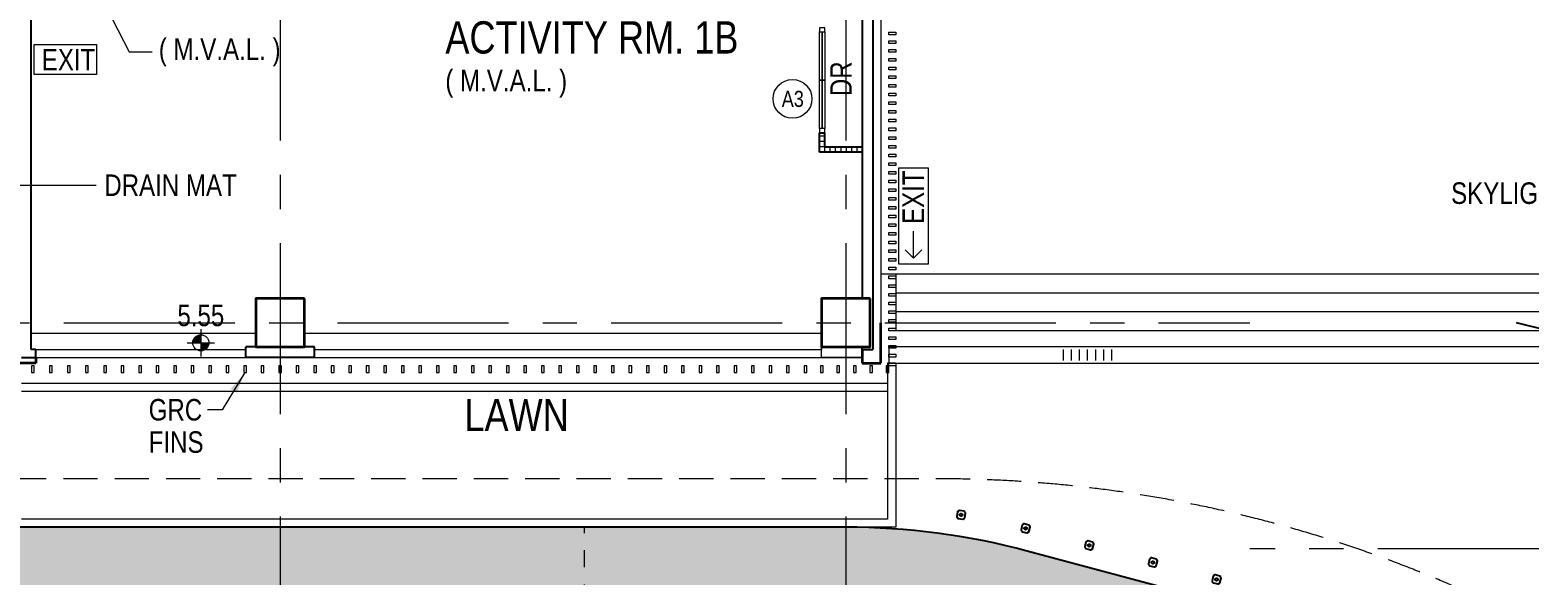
# Model space of a CAD drawing. Header units: millimetres. Extents: x 833576263 to 1668046980, y 817519639 to 1636103653.
# Drawn here: x 834050248 to 834078088, y 818032238 to 818042365 of the extents above; entities that cross this region are included whole.
import ezdxf
from ezdxf.enums import TextEntityAlignment as Align

# ---------------------------------------------------------------- set-up
doc = ezdxf.new("R2010")
doc.units = ezdxf.units.MM
doc.header["$LTSCALE"] = 100
doc.header["$MEASUREMENT"] = 0
for name, pattern in [('R_P_Grid$0$CENTER', [50.8, 31.75, -6.35, 6.35, -6.35]), ('R_P_LG$0$Dash', [6.35, 3.175, -3.175]), ('R_P_LG$0$HIDDEN', [9.525, 6.35, -3.175])]:
    doc.linetypes.add(name, pattern=pattern)
doc.layers.get('Defpoints').update_dxf_attribs({"color": 170})
for name, color, linetype, lineweight in [('R_P_Grid$0$RDA0251', 1, 'R_P_Grid$0$CENTER', 18), ('R_P_Grid$0$RDA0251-LG', 6, 'R_P_Grid$0$CENTER', 18), ('R_P_LG$0$3-WALL-FNSH', 1, 'Continuous', 35), ('R_P_LG$0$4-LINE', 7, 'Continuous', 9), ('R_P_LG$0$RDA0322', 1, 'Continuous', 18), ('R_P_LG$0$RDA04011', 4, 'Continuous', 25), ('R_P_LG$0$RDA04031', 3, 'Continuous', 25), ('R_P_LG$0$RDA0506', 7, 'Continuous', 18), ('R_P_LG$0$RDA0621', 7, 'Continuous', 13), ('R_P_LG$0$RDA0624', 7, 'Continuous', 13), ('R_P_LG$0$RDA2141', 6, 'Continuous', 13), ('R_P_LG$0$RDA2142', 1, 'Continuous', 18), ('R_P_LG$0$RDA2202', 3, 'Continuous', 25), ('R_P_LG$0$RDA2203', 11, 'Continuous', 25), ('R_P_LG$0$RDA2301', 7, 'Continuous', 18), ('R_P_LG$0$RDA2302', 7, 'R_P_LG$0$HIDDEN', 18), ('R_P_LG$0$RDA2401', 1, 'Continuous', 18), ('R_P_LG$0$RDA2804S', 2, 'Continuous', 35), ('R_P_LG$0$RDA3151', 1, 'Continuous', 18), ('R_P_LG$0$RDA4701', 7, 'Continuous', 18), ('R_P_LG$0$RDA5803', 1, 'Continuous', 20), ('R_P_LG$0$RDA7101', 1, 'Continuous', 18), ('R_P_LG$0$RDA7201', 4, 'Continuous', 25)]:
    doc.layers.add(name, color=color, linetype=linetype, lineweight=lineweight)
doc.layers.add('R_P_LG$0$S-LIT', color=7, linetype='Continuous')
doc.layers.add('X-REF', color=7, linetype='Continuous')
doc.styles.add('R_P_LG$0$Arial', font='arial.ttf', dxfattribs={"width": 0.8})
doc.styles.add('R_P_LG$0$Arial_3', font='arial.ttf', dxfattribs={"width": 0.8, "height": 800})
doc.styles.add('R_P_LG$0$romans', font='arial.ttf', dxfattribs={"width": 0.8})
doc.dimstyles.new('R_P_LG$0$M_200LA', dxfattribs={"dimscale": 200, "dimtxt": 2.5, "dimasz": 2, "dimexe": 0.8, "dimexo": 0, "dimgap": 0.75, "dimtad": 1, "dimdec": 0, "dimrnd": 1, "dimzin": 12, "dimdsep": 46, "dimtxsty": 'R_P_LG$0$romans', "dimcen": 2, "dimdle": 1, "dimclrd": 7, "dimclre": 7, "dimclrt": 4, "dimaunit": 1, "dimadec": 3, "dimazin": 0, "dimtfac": 1, "dimtdec": 0, "dimtix": 1, "dimtmove": 2, "dimatfit": 3, "dimfxl": 1, "dimtolj": 1, "dimlwd": 18, "dimlwe": 18, "dimarcsym": 0})

# ---------------------------------------------------------------- blocks, each defined once
blk = doc.blocks.new('R_P_Grid')
at = {"layer": 'R_P_Grid$0$RDA0251'}
blk.add_line((833964515, 818036926.7), (834072885.2, 818036926.7), dxfattribs=at)
at = {"layer": 'R_P_Grid$0$RDA0251-LG'}
for p, q in [((834054890, 818124763.4), (834054890, 818027660)), ((834065390, 818124763.4), (834065390, 818022877.2)), ((834144477.3, 818032726.7), (834072885.2, 818032726.7))]:
    blk.add_line(p, q, dxfattribs=at)
blk = doc.blocks.new('R_P_LG$0$LMark-FFL-1')
h = blk.add_hatch(color=256)
h.paths.add_polyline_path([(0, 0.75, 0.414214), (-0.75, 0), (0, 0)])
h.paths.add_polyline_path([(0.75, 0), (0, 0), (0, -0.75, 0.414214)])
for p, q in [((-1.28, 0), (1.28, 0)), ((0, 1.28), (0, -1.28))]:
    blk.add_line(p, q)
blk.add_circle((0, 0), 0.75)
at = {"color": 7, "style": 'R_P_LG$0$romans', "width": 0.8}
blk.add_attdef('FFL', (1.03, 1.03), '', height=2, dxfattribs=at)
blk = doc.blocks.new('R_P_LG$0$P46A_Symb_EXIT')
at = {"layer": 'R_P_LG$0$RDA7101'}
for p, q in [((-2.61, -0.99), (-2.61, 1.81)), ((-2.61, 1.81), (3.2, 1.81)), ((3.2, 1.81), (3.2, -0.99)), ((3.2, -0.99), (-2.61, -0.99))]:
    blk.add_line(p, q, dxfattribs=at)
at = {"layer": 'R_P_LG$0$RDA7101', "insert": (-1.89, 1.39), "char_height": 2, "width": 6.157, "attachment_point": 1, "style": 'R_P_LG$0$Arial_3'}
blk.add_mtext('EXIT', dxfattribs=at)
blk = doc.blocks.new('R_P_LG$0$AP_900_900')
at = {"layer": 'R_P_LG$0$RDA3151'}
for points in [[(-975, -84), (-900, -84), (-900, 16), (-975, 16)], [(-900, -34), (-900, 16), (0, 16), (0, -34)], [(0, -34), (0, 16), (900, 16), (900, -34)], [(900, -84), (975, -84), (975, 16), (900, 16)], [(-900, -84), (-900, -34), (0, -34), (0, -84)], [(0, -84), (0, -34), (900, -34), (900, -84)]]:
    blk.add_lwpolyline(points, close=True, dxfattribs=at)
blk = doc.blocks.new('R_P_LG$0$robust bollard')
at = {"ltscale": 0.25}
blk.add_lwpolyline([(-75, 45), (-75, -45, 0.414214), (-60, -60, 0.414214), (-45, -75), (45, -75, 0.414214), (60, -60, 0.414214), (75, -45), (75, 45, 0.414214), (60, 60, 0.414214), (45, 75), (-45, 75, 0.414214), (-60, 60, 0.414214)], format="xyb", close=True, dxfattribs=at)
at = {"layer": 'Defpoints', "linetype": 'R_P_LG$0$HIDDEN', "ltscale": 0.25}
blk.add_circle((0, 0), 25, dxfattribs=at)
blk = doc.blocks.new('R_P_LG$0$A$C230B3BA6')
at = {"layer": 'R_P_LG$0$S-LIT'}
for p, rotation in [((834067529, 818033355), 170.8126675029804), ((834068726, 818033105), 165.5836019717198), ((834069908, 818032789), 165.0000000025883), ((834071089, 818032472), 165.0000000025883), ((834072270, 818032156), 165.0000000025883)]:
    blk.add_blockref('R_P_LG$0$robust bollard', p, dxfattribs=dict(at, rotation=rotation))
blk = doc.blocks.new('R_P_LG')
at = {"layer": 'R_P_LG$0$RDA0621'}
h = blk.add_hatch(dxfattribs=at)
h.set_pattern_fill('_USER', color=256, scale=100, double=1, pattern_type=0)
h.set_pattern_definition([(0, (834065000, 818040196.7), (0, 100), []), (90, (834065000, 818040196.7), (-100, 6e-15), [])])
h.paths.add_polyline_path([(834065690, 818040196.7), (834065000, 818040196.7), (834065000, 818040456.7), (834064900, 818040456.7), (834064900, 818040096.7), (834065690, 818040096.7)])
at = {"layer": 'R_P_LG$0$RDA0624', "lineweight": 18}
h = blk.add_hatch(dxfattribs=at)
h.set_pattern_fill('DOTS', color=4, scale=90, angle=45, style=0)
h.set_pattern_definition([(45, (0, 0), (-50.513940681, 151.541822043), [0, -142.875])])
edge = h.paths.add_edge_path()
edge.add_arc((834065390, 818020126.7), 13000, 75, 90)
edge.add_line((834065390, 818033126.7), (833989233.5977, 818033126.7))
edge.add_arc((833989233.5977, 818040126.7), 7000, 227.47847394, 269.99999999, ccw=False)
edge.add_line((833984502.5276, 818034967.5358), (833978583.9299, 818040395.0234))
edge.add_arc((833983315, 818045554.1877), 7000, 180, 227.47847394, ccw=False)
edge.add_line((833976315, 818045554.1877), (833976315, 818098726.7))
edge.add_arc((833983314.9761, 818098726.7099), 6999.9761, 115.841715, 180.00008101, ccw=False)
edge.add_line((833980263.7812, 818105026.7), (834002230.1033, 818105026.7))
edge.add_line((834002230.1033, 818105026.7), (834002230.4132, 818116699.7))
edge.add_line((834002230.4132, 818116699.7), (833958315, 818116699.7))
edge.add_line((833958315, 818116699.7), (833958315, 818110699.7))
edge.add_line((833958315, 818110699.7), (833963315, 818110699.7))
edge.add_arc((833963315, 818103699.7), 7000, 0, 90, ccw=False)
edge.add_line((833970315, 818103699.7), (833970315, 818045554.1877))
edge.add_arc((833983315, 818045554.1877), 13000, 180, 227.47847393)
edge.add_line((833974528.727, 818035972.8826), (833980447.3247, 818030545.395))
edge.add_arc((833989233.5977, 818040126.7), 13000, 227.47847393, 270)
edge.add_line((833989233.5977, 818027126.7), (834065245.1822, 818027126.7))
edge.add_arc((834065245.1822, 818019026.7), 8100, 75, 90, ccw=False)
edge.add_line((834067341.6165, 818026850.6992), (834090782.7579, 818020569.6643))
edge.add_arc((834094147.4055, 818033126.7), 13000, 255, 270)
edge.add_line((834094147.4055, 818020126.7), (834118759.2741, 818020126.7))
edge.add_arc((834118759.2741, 818033126.7), 13000, 270, 282.26165437)
edge.add_line((834121520.1679, 818020423.257), (834124956.9903, 818021170.1963))
edge.add_arc((834126677.2395, 818013254.9741), 8100, 20.44433993, 102.26165437, ccw=False)
edge.add_arc((834190761.1764, 818035930.696), 59878.7776, 183.670517332, 199.356395537, ccw=False)
edge.add_line((834131005.2286, 818032097.3284), (834127870.7181, 818029996.4247))
edge.add_line((834127870.7181, 818029996.4247), (834126362.9837, 818029715.8154))
edge.add_arc((834117071.8823, 818047426.7), 20000, 270, 297.68143099, ccw=False)
edge.add_line((834117071.8823, 818027426.7), (834089164.0869, 818027426.7))
edge.add_arc((834089164.0869, 818033426.7), 6000, 255.00000001, 270, ccw=False)
edge.add_line((834087611.1726, 818027631.1451), (834068754.6476, 818032683.7357))
at = {"layer": 'R_P_LG$0$RDA4701'}
h = blk.add_hatch(dxfattribs=at)
h.set_pattern_fill('_USER', color=256, scale=150, angle=77.52488052, pattern_type=0)
h.set_pattern_definition([(90, (834112627.93, 818040625.67), (-150, 2e-08), [])])
h.paths.add_polyline_path([(834070368.9182, 818036226.7), (834070368.9182, 818036426.7), (834069343.9182, 818036426.7), (834069343.9182, 818036226.7)])
at = {"layer": 'Defpoints', "color": 5}
blk.add_lwpolyline([(833989233.5977, 818027126.7), (834065245.1822, 818027126.7, -0.0655434628), (834067341.6165, 818026850.6992), (834090782.7579, 818020569.6643, 0.0655434628), (834094147.4055, 818020126.7), (834118759.2741, 818020126.7, 0.0535526666), (834121520.1679, 818020423.257), (834124956.9903, 818021170.1963, -0.3729764052), (834134267.0363, 818016084.2821, -0.0685149249), (834131005.2286, 818032097.3284), (834127870.7181, 818029996.4247), (834126362.9837, 818029715.8154, -0.1213738252), (834117071.8823, 818027426.7), (834089164.0869, 818027426.7, -0.0655434628), (834087611.1726, 818027631.1451), (834068754.6476, 818032683.7357, 0.0655434628), (834065390, 818033126.7), (833989233.5977, 818033126.7, -0.1876937965)], format="xyb", dxfattribs=at)
at = {"layer": 'R_P_LG$0$3-WALL-FNSH'}
for p, q in [((834066040, 818036176.9653), (834066040, 818036926.7)), ((834065690, 818036426.7), (834065690, 818036176.9653)), ((834050355, 818036176.7), (834049940, 818036176.7)), ((834050355, 818036276.7), (834050355, 818036176.7)), ((834065690, 818036176.9653), (834066040, 818036176.9653))]:
    blk.add_line(p, q, dxfattribs=at)
at = {"layer": 'R_P_LG$0$4-LINE'}
blk.add_lwpolyline([(834051615, 818036001.7), (834051665, 818036001.7), (834051665, 818036126.7), (834051615, 818036126.7)], close=True, dxfattribs=at)
at = {"layer": 'R_P_LG$0$RDA0506'}
blk.add_circle((834064400, 818041084.7), 360, dxfattribs=at)
at = {"layer": 'R_P_LG$0$RDA2141'}
for p, q in [((834050355, 818036426.7), (834054254, 818036426.7)), ((834055526, 818036426.7), (834064940, 818036426.7)), ((834064940, 818036476.7), (834064940, 818036426.7)), ((834050355, 818036276.7), (834054254, 818036276.7)), ((834055526, 818036276.7), (834065690, 818036276.7)), ((834066315, 818036176.7), (834066165, 818036176.7))]:
    blk.add_line(p, q, dxfattribs=at)
for points in [[(834066315, 818042323.0855), (834066315, 818042273.0855), (834066190, 818042273.0855), (834066190, 818042323.0855)], [(834066315, 818042161.3385), (834066315, 818042111.3385), (834066190, 818042111.3385), (834066190, 818042161.3385)], [(834066315, 818041999.5916), (834066315, 818041949.5916), (834066190, 818041949.5916), (834066190, 818041999.5916)], [(834066315, 818041837.8446), (834066315, 818041787.8446), (834066190, 818041787.8446), (834066190, 818041837.8446)], [(834066315, 818041676.0976), (834066315, 818041626.0976), (834066190, 818041626.0976), (834066190, 818041676.0976)], [(834066315, 818041514.3506), (834066315, 818041464.3506), (834066190, 818041464.3506), (834066190, 818041514.3506)], [(834066315, 818041352.6036), (834066315, 818041302.6036), (834066190, 818041302.6036), (834066190, 818041352.6036)], [(834066315, 818041190.8566), (834066315, 818041140.8566), (834066190, 818041140.8566), (834066190, 818041190.8566)], [(834066315, 818041029.1096), (834066315, 818040979.1096), (834066190, 818040979.1096), (834066190, 818041029.1096)], [(834066315, 818040867.3626), (834066315, 818040817.3626), (834066190, 818040817.3626), (834066190, 818040867.3626)], [(834066315, 818040705.6157), (834066315, 818040655.6157), (834066190, 818040655.6157), (834066190, 818040705.6157)], [(834066315, 818040543.8687), (834066315, 818040493.8687), (834066190, 818040493.8687), (834066190, 818040543.8687)], [(834066315, 818040382.1217), (834066315, 818040332.1217), (834066190, 818040332.1217), (834066190, 818040382.1217)], [(834066315, 818040220.3747), (834066315, 818040170.3747), (834066190, 818040170.3747), (834066190, 818040220.3747)], [(834066315, 818040058.6277), (834066315, 818040008.6277), (834066190, 818040008.6277), (834066190, 818040058.6277)], [(834066315, 818039896.8807), (834066315, 818039846.8807), (834066190, 818039846.8807), (834066190, 818039896.8807)], [(834066315, 818039735.1337), (834066315, 818039685.1337), (834066190, 818039685.1337), (834066190, 818039735.1337)], [(834066315, 818039573.3867), (834066315, 818039523.3867), (834066190, 818039523.3867), (834066190, 818039573.3867)], [(834066315, 818039411.6398), (834066315, 818039361.6398), (834066190, 818039361.6398), (834066190, 818039411.6398)], [(834066315, 818039249.8928), (834066315, 818039199.8928), (834066190, 818039199.8928), (834066190, 818039249.8928)], [(834066315, 818039088.1458), (834066315, 818039038.1458), (834066190, 818039038.1458), (834066190, 818039088.1458)], [(834066315, 818038926.3988), (834066315, 818038876.3988), (834066190, 818038876.3988), (834066190, 818038926.3988)], [(834066315, 818038764.6518), (834066315, 818038714.6518), (834066190, 818038714.6518), (834066190, 818038764.6518)], [(834066315, 818038602.9048), (834066315, 818038552.9048), (834066190, 818038552.9048), (834066190, 818038602.9048)], [(834066315, 818038441.1578), (834066315, 818038391.1578), (834066190, 818038391.1578), (834066190, 818038441.1578)], [(834066315, 818038279.4108), (834066315, 818038229.4108), (834066190, 818038229.4108), (834066190, 818038279.4108)], [(834066315, 818038117.6638), (834066315, 818038067.6638), (834066190, 818038067.6638), (834066190, 818038117.6638)], [(834066315, 818037955.9169), (834066315, 818037905.9169), (834066190, 818037905.9169), (834066190, 818037955.9169)], [(834066315, 818037794.1699), (834066315, 818037744.1699), (834066190, 818037744.1699), (834066190, 818037794.1699)], [(834066315, 818037632.4229), (834066315, 818037582.4229), (834066190, 818037582.4229), (834066190, 818037632.4229)], [(834066315, 818037470.6759), (834066315, 818037420.6759), (834066190, 818037420.6759), (834066190, 818037470.6759)], [(834066315, 818037308.9289), (834066315, 818037258.9289), (834066190, 818037258.9289), (834066190, 818037308.9289)], [(834066315, 818037147.1819), (834066315, 818037097.1819), (834066190, 818037097.1819), (834066190, 818037147.1819)], [(834066315, 818036985.4349), (834066315, 818036935.4349), (834066190, 818036935.4349), (834066190, 818036985.4349)], [(834066315, 818036823.6879), (834066315, 818036773.6879), (834066190, 818036773.6879), (834066190, 818036823.6879)], [(834064940, 818036476.7), (834065690, 818036476.7), (834065690, 818036276.7), (834064940, 818036276.7)], [(834066315, 818036661.941), (834066315, 818036611.941), (834066190, 818036611.941), (834066190, 818036661.941)], [(834066315, 818036500.194), (834066315, 818036450.194), (834066190, 818036450.194), (834066190, 818036500.194)], [(834066315, 818036338.447), (834066315, 818036288.447), (834066190, 818036288.447), (834066190, 818036338.447)], [(834066315, 818036176.7), (834066315, 818036126.7), (834066190, 818036126.7), (834066190, 818036176.7)], [(834050275, 818036001.7), (834050325, 818036001.7), (834050325, 818036126.7), (834050275, 818036126.7)], [(834050610, 818036001.7), (834050660, 818036001.7), (834050660, 818036126.7), (834050610, 818036126.7)], [(834050945, 818036001.7), (834050995, 818036001.7), (834050995, 818036126.7), (834050945, 818036126.7)], [(834051280, 818036001.7), (834051330, 818036001.7), (834051330, 818036126.7), (834051280, 818036126.7)], [(834051615, 818036001.7), (834051665, 818036001.7), (834051665, 818036126.7), (834051615, 818036126.7)], [(834051940, 818036001.7), (834051990, 818036001.7), (834051990, 818036126.7), (834051940, 818036126.7)], [(834052265, 818036001.7), (834052315, 818036001.7), (834052315, 818036126.7), (834052265, 818036126.7)], [(834052590, 818036001.7), (834052640, 818036001.7), (834052640, 818036126.7), (834052590, 818036126.7)], [(834052915, 818036001.7), (834052965, 818036001.7), (834052965, 818036126.7), (834052915, 818036126.7)], [(834053240, 818036001.7), (834053290, 818036001.7), (834053290, 818036126.7), (834053240, 818036126.7)], [(834053565, 818036001.7), (834053615, 818036001.7), (834053615, 818036126.7), (834053565, 818036126.7)], [(834053890, 818036001.7), (834053940, 818036001.7), (834053940, 818036126.7), (834053890, 818036126.7)], [(834054215, 818036001.7), (834054265, 818036001.7), (834054265, 818036126.7), (834054215, 818036126.7)], [(834054540, 818036001.7), (834054590, 818036001.7), (834054590, 818036126.7), (834054540, 818036126.7)], [(834054865, 818036001.7), (834054915, 818036001.7), (834054915, 818036126.7), (834054865, 818036126.7)], [(834055190, 818036001.7), (834055240, 818036001.7), (834055240, 818036126.7), (834055190, 818036126.7)], [(834055515, 818036001.7), (834055565, 818036001.7), (834055565, 818036126.7), (834055515, 818036126.7)], [(834055840, 818036001.7), (834055890, 818036001.7), (834055890, 818036126.7), (834055840, 818036126.7)], [(834056165, 818036001.7), (834056215, 818036001.7), (834056215, 818036126.7), (834056165, 818036126.7)], [(834056490, 818036001.7), (834056540, 818036001.7), (834056540, 818036126.7), (834056490, 818036126.7)], [(834056815, 818036001.7), (834056865, 818036001.7), (834056865, 818036126.7), (834056815, 818036126.7)], [(834057140, 818036001.7), (834057190, 818036001.7), (834057190, 818036126.7), (834057140, 818036126.7)], [(834057465, 818036001.7), (834057515, 818036001.7), (834057515, 818036126.7), (834057465, 818036126.7)], [(834057790, 818036001.7), (834057840, 818036001.7), (834057840, 818036126.7), (834057790, 818036126.7)], [(834058115, 818036001.7), (834058165, 818036001.7), (834058165, 818036126.7), (834058115, 818036126.7)], [(834058440, 818036001.7), (834058490, 818036001.7), (834058490, 818036126.7), (834058440, 818036126.7)], [(834058765, 818036001.7), (834058815, 818036001.7), (834058815, 818036126.7), (834058765, 818036126.7)], [(834059090, 818036001.7), (834059140, 818036001.7), (834059140, 818036126.7), (834059090, 818036126.7)], [(834059415, 818036001.7), (834059465, 818036001.7), (834059465, 818036126.7), (834059415, 818036126.7)], [(834059740, 818036001.7), (834059790, 818036001.7), (834059790, 818036126.7), (834059740, 818036126.7)], [(834060065, 818036001.7), (834060115, 818036001.7), (834060115, 818036126.7), (834060065, 818036126.7)], [(834060390, 818036001.7), (834060440, 818036001.7), (834060440, 818036126.7), (834060390, 818036126.7)], [(834060715, 818036001.7), (834060765, 818036001.7), (834060765, 818036126.7), (834060715, 818036126.7)], [(834061040, 818036001.7), (834061090, 818036001.7), (834061090, 818036126.7), (834061040, 818036126.7)], [(834061365, 818036001.7), (834061415, 818036001.7), (834061415, 818036126.7), (834061365, 818036126.7)], [(834061690, 818036001.7), (834061740, 818036001.7), (834061740, 818036126.7), (834061690, 818036126.7)], [(834062015, 818036001.7), (834062065, 818036001.7), (834062065, 818036126.7), (834062015, 818036126.7)], [(834062340, 818036001.7), (834062390, 818036001.7), (834062390, 818036126.7), (834062340, 818036126.7)], [(834062665, 818036001.7), (834062715, 818036001.7), (834062715, 818036126.7), (834062665, 818036126.7)], [(834062990, 818036001.7), (834063040, 818036001.7), (834063040, 818036126.7), (834062990, 818036126.7)], [(834063315, 818036001.7), (834063365, 818036001.7), (834063365, 818036126.7), (834063315, 818036126.7)], [(834063640, 818036001.7), (834063690, 818036001.7), (834063690, 818036126.7), (834063640, 818036126.7)], [(834063965, 818036001.7), (834064015, 818036001.7), (834064015, 818036126.7), (834063965, 818036126.7)], [(834064290, 818036001.7), (834064340, 818036001.7), (834064340, 818036126.7), (834064290, 818036126.7)], [(834064615, 818036001.9653), (834064665, 818036001.9653), (834064665, 818036126.9653), (834064615, 818036126.9653)], [(834064615, 818036001.7), (834064665, 818036001.7), (834064665, 818036126.7), (834064615, 818036126.7)], [(834064920, 818036001.9653), (834064970, 818036001.9653), (834064970, 818036126.9653), (834064920, 818036126.9653)], [(834065225, 818036001.9653), (834065275, 818036001.9653), (834065275, 818036126.9653), (834065225, 818036126.9653)], [(834065530, 818036001.9653), (834065580, 818036001.9653), (834065580, 818036126.9653), (834065530, 818036126.9653)], [(834065835, 818036001.9653), (834065885, 818036001.9653), (834065885, 818036126.9653), (834065835, 818036126.9653)], [(834066140, 818036001.9653), (834066190, 818036001.9653), (834066190, 818036126.9653), (834066140, 818036126.9653)]]:
    blk.add_lwpolyline(points, close=True, dxfattribs=at)
at = {"layer": 'R_P_LG$0$RDA2142'}
for p in [(834066040, 818049506.7), (834065890, 818036176.9653)]:
    blk.add_line(p, (834066040, 818036176.9653), dxfattribs=at)
at = {"layer": 'R_P_LG$0$RDA2202'}
for p, q in [((834065890, 818049506.7), (834065890, 818036426.7)), ((834050270, 818036426.7), (834050270, 818046776.7)), ((834065690, 818046026.7), (834065690, 818037376.7)), ((834050355, 818036426.7), (834050270, 818036426.7)), ((834050355, 818036276.7), (834050355, 818036426.7)), ((834054254, 818036276.7), (834054254, 818036476.7)), ((834055526, 818036476.7), (834054254, 818036476.7)), ((834055526, 818036276.7), (834055526, 818036476.7)), ((834065690, 818036426.7), (834065690, 818036476.7)), ((834065690, 818036426.7), (834065890, 818036426.7)), ((834050090, 818036276.7), (834050355, 818036276.7)), ((834055526, 818036276.7), (834054254, 818036276.7)), ((834065690, 818036276.7), (834065690, 818036176.9653)), ((834065690, 818036176.9653), (834065890, 818036176.9653))]:
    blk.add_line(p, q, dxfattribs=at)
at = {"layer": 'R_P_LG$0$RDA2203'}
for p, q in [((834064900, 818040096.7), (834064900, 818040456.7)), ((834064900, 818040456.7), (834065000, 818040456.7)), ((834065000, 818040196.7), (834065000, 818040456.7)), ((834065690, 818040096.7), (834064900, 818040096.7)), ((834065000, 818040196.7), (834065690, 818040196.7))]:
    blk.add_line(p, q, dxfattribs=at)
at = {"layer": 'R_P_LG$0$RDA2301'}
for p, q in [((834054440, 818036726.7), (834050270, 818036726.7)), ((834064940, 818036726.7), (834055340, 818036726.7)), ((834066165, 818036176.7), (834066165, 818033276.7)), ((834066315, 818036176.7), (834066315, 818033126.7)), ((834050090, 818035801.7), (834066165, 818035801.7)), ((834050090, 818035651.7), (834066165, 818035651.7)), ((834066315, 818033126.7), (834049940, 818033126.7)), ((834066165, 818033276.7), (834050090, 818033276.7))]:
    blk.add_line(p, q, dxfattribs=at)
at = {"layer": 'R_P_LG$0$RDA2302', "flags": 128}
blk.add_lwpolyline([(834078399.6255, 818017741.4981, 0.5738868366), (834076782.2189, 818031982.5851, 0.104304094), (834067090, 818034026.7), (834021325, 818034026.7)], format="xyb", dxfattribs=at)
at = {"layer": 'R_P_LG$0$RDA2401'}
for p, q in [((834090988.5951, 818037826.7), (834066040, 818037826.7)), ((834066315, 818037826.7), (834066315, 818036776.7)), ((834091171.299, 818037476.7), (834066315, 818037476.7)), ((834091352.1082, 818037126.7), (834066315, 818037126.7)), ((834091522.7215, 818036776.7), (834066315, 818036776.7))]:
    blk.add_line(p, q, dxfattribs=at)
at = {"layer": 'R_P_LG$0$RDA2401', "color": 3, "lineweight": 25}
blk.add_lwpolyline([(834079038.3462, 818036922.2881), (834078438.3462, 818036776.7), (834077838.3462, 818036922.2881)], dxfattribs=at)
at = {"layer": 'R_P_LG$0$RDA2804S'}
for points in [[(834055340, 818037376.7), (834054440, 818037376.7), (834054440, 818036476.7), (834055340, 818036476.7)], [(834065840, 818037376.7), (834064940, 818037376.7), (834064940, 818036476.7), (834065840, 818036476.7)]]:
    blk.add_lwpolyline(points, close=True, dxfattribs=at)
at = {"layer": 'R_P_LG$0$RDA4701'}
blk.add_lwpolyline([(834066190, 818036176.7), (834097540, 818036176.7), (834097540, 818036476.7), (834066190, 818036476.7)], close=True, dxfattribs=at)
at = {"layer": 'R_P_LG$0$RDA5803'}
for p, q in [((834065390, 818033126.7), (833989233.5977, 818033126.7)), ((834087611.1726, 818027631.1451), (834068754.6476, 818032683.7357))]:
    blk.add_line(p, q, dxfattribs=at)
at = {"layer": 'R_P_LG$0$RDA5803', "linetype": 'R_P_LG$0$Dash'}
blk.add_lwpolyline([(833978315, 818024126.7), (834060540, 818024126.7), (834060540, 818033126.7), (833978315, 818033126.7)], close=True, dxfattribs=at)
at = {"layer": 'R_P_LG$0$RDA5803'}
blk.add_arc((834065390, 818020126.7), 13000, 75, 90, dxfattribs=at)
at = {"layer": 'R_P_LG$0$RDA7101'}
for p, q in [((834066645, 818038127.5215), (834066645, 818038627.5215)), ((834066492.6848, 818038279.8366), (834066645, 818038127.5215)), ((834066797.3151, 818038279.8366), (834066645, 818038127.5215))]:
    blk.add_line(p, q, dxfattribs=at)
blk.add_lwpolyline([(834066925, 818038020.9169), (834066925, 818039796.267), (834066365, 818039796.267), (834066365, 818038020.9169)], close=True, dxfattribs=at)
at = {"layer": 'R_P_LG$0$RDA0322'}
ref = blk.add_blockref('R_P_LG$0$LMark-FFL-1', (834053418.0874, 818036552.6904), dxfattribs=dict(at, xscale=200, yscale=200, zscale=200))
ref.add_attrib('FFL', '5.55', dxfattribs={"layer": '0', "color": 7, "height": 400, "rotation": 0.00000095, "style": 'R_P_LG$0$romans', "width": 0.8}).set_placement((834053418.0874, 818037058.6904), align=Align.MIDDLE)
at = {"layer": 'R_P_LG$0$RDA3151', "rotation": 90}
blk.add_blockref('R_P_LG$0$AP_900_900', (834064916.35, 818041431.7), dxfattribs=at)
at = {"layer": 'R_P_LG$0$RDA7101', "xscale": 200, "yscale": 200, "zscale": 200}
blk.add_blockref('R_P_LG$0$P46A_Symb_EXIT', (834050844.1913, 818041735.5009), dxfattribs=at)
at = {"layer": 'R_P_LG$0$RDA7201'}
blk.add_blockref('R_P_LG$0$A$C230B3BA6', (0, 0), dxfattribs=at)
at = {"layer": 'R_P_LG$0$RDA04011', "style": 'R_P_LG$0$Arial', "width": 0.8}
for s, p in [('DRAIN MAT', (834051626.4176, 818039280.6278)), ('SKYLIGHT ABOVE', (834076623.8651, 818039133.1697))]:
    blk.add_text(s, height=400, dxfattribs=at).set_placement(p)
at = {"layer": 'R_P_LG$0$RDA04031', "style": 'R_P_LG$0$Arial', "width": 0.8}
for s, p in [('ACTIVITY RM. 1B', (834057956.8206, 818041926.4953)), ('LAWN', (834058310.7893, 818034911.597))]:
    blk.add_text(s, height=600, dxfattribs=at).set_placement(p)
at = {"layer": 'R_P_LG$0$RDA04031', "color": 4, "lineweight": 25, "style": 'R_P_LG$0$Arial', "width": 0.8}
for p in [(834052638.1668, 818041807.1269), (834057956.8206, 818041226.4953)]:
    blk.add_text('( M.V.A.L. )', height=400, dxfattribs=at).set_placement(p)
at = {"layer": 'R_P_LG$0$RDA04031', "color": 4, "style": 'R_P_LG$0$Arial', "width": 0.8}
blk.add_text('DR', height=400, rotation=90, dxfattribs=at).set_placement((834065500.3308, 818041135.8719))
at = {"layer": 'R_P_LG$0$RDA04031', "color": 4, "insert": (834052450.3778, 818035508.5588), "char_height": 400, "width": 1994.539428, "attachment_point": 1, "line_spacing_factor": 0.9, "style": 'R_P_LG$0$Arial'}
blk.add_mtext('GRC FINS', dxfattribs=at)
at = {"layer": 'R_P_LG$0$RDA0506', "color": 0, "lineweight": 15, "style": 'R_P_LG$0$Arial', "width": 0.8}
blk.add_text('A3', height=300, dxfattribs=at).set_placement((834064405, 818041084.7), align=Align.MIDDLE)
at = {"layer": 'R_P_LG$0$RDA7101', "insert": (834066441.2129, 818038760.6305), "char_height": 400, "width": 1231.392, "attachment_point": 1, "rotation": 90, "style": 'R_P_LG$0$Arial'}
blk.add_mtext('EXIT', dxfattribs=at)
at = {"layer": 'R_P_LG$0$RDA04011'}
blk.add_leader([(834049548.289, 818039480.6278), (834051477.161, 818039480.6278)], dimstyle='R_P_LG$0$M_200LA', override={"dimtad": 0}, dxfattribs=at)
at = {"layer": 'R_P_LG$0$RDA04031', "color": 4, "lineweight": 25}
blk.add_leader([(834050852.2072, 818044365.9371), (834052090.5336, 818041959.4408), (834052513.3077, 818041959.4408)], dimstyle='R_P_LG$0$M_200LA', override={"dimgap": 0.75, "dimtad": 0}, dxfattribs=at)
at = {"layer": 'R_P_LG$0$RDA04031'}
blk.add_leader([(834054236.5558, 818036001.7), (834053813.7997, 818035308.5588), (834053544.1287, 818035308.5588)], dimstyle='R_P_LG$0$M_200LA', override={"dimtad": 0}, dxfattribs=at)

msp = doc.modelspace()

# ---------------------------------------------------------------- block references
at = {"layer": 'X-REF'}
for name in ['R_P_LG', 'R_P_Grid']:
    msp.add_blockref(name, (0, 0), dxfattribs=at)

doc.saveas('drawing.dxf')
